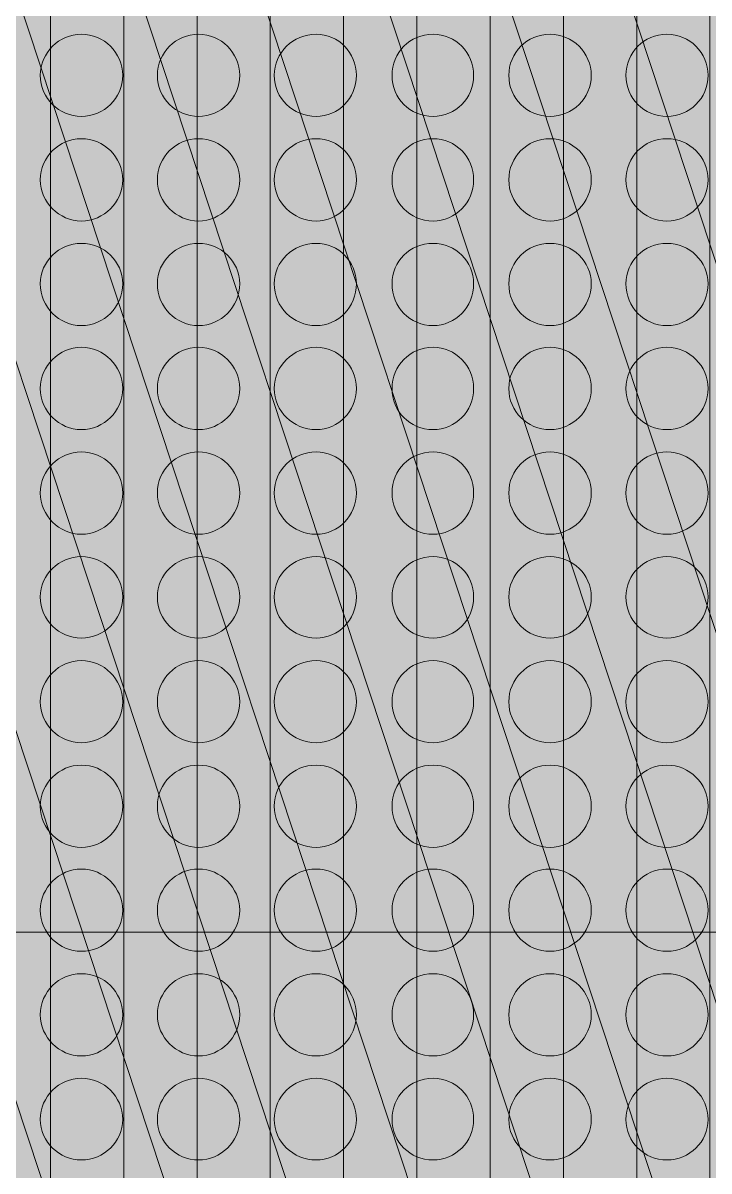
# Model space of a CAD drawing. Header units: inches. Extents: x 243 to 900, y -519 to -86.
# Drawn here: x 530.91 to 545.41, y -285.94 to -261.66 of the extents above; entities that cross this region are included whole.
import ezdxf

# ---------------------------------------------------------------- set-up
doc = ezdxf.new("R2010")
doc.units = ezdxf.units.IN
doc.header["$MEASUREMENT"] = 0
doc.layers.add('Layer 1', color=7, linetype='Continuous')

# ---------------------------------------------------------------- blocks, each defined once
blk = doc.blocks.new('block 3')
at = {"layer": 'Layer 1', "lineweight": 0}
blk.add_open_spline([(898.138, -484.267), (898.138, -494.991), (889.368, -503.763), (878.645, -503.763), (878.645, -503.763), (266.12, -503.763), (266.12, -503.763), (255.397, -503.763), (246.624, -494.991), (246.624, -484.267), (246.624, -484.267), (246.624, -108.507), (246.624, -108.507), (246.624, -97.783), (255.397, -89.011), (266.12, -89.011), (266.12, -89.011), (878.645, -89.011), (878.645, -89.011), (889.368, -89.011), (898.138, -97.783), (898.138, -108.507), (898.138, -108.507), (898.138, -484.267), (898.138, -484.267)], degree=3, knots=[0, 0, 0, 0, 1, 1, 1, 2, 2, 2, 3, 3, 3, 4, 4, 4, 5, 5, 5, 6, 6, 6, 7, 7, 7, 8, 8, 8, 8], dxfattribs=at)
blk = doc.blocks.new('block 2')
at = {"layer": 'Layer 1'}
blk.add_blockref('block 3', (0, 0), dxfattribs=at)
blk = doc.blocks.new('block 61')
at = {"layer": 'Layer 1', "lineweight": 0}
for points in [[(533.014, -262.768), (533.014, -263.255), (532.615, -263.637), (532.141, -263.637), (531.671, -263.637), (531.272, -263.255), (531.272, -262.768), (531.272, -262.294), (531.671, -261.898), (532.141, -261.898), (532.615, -261.898), (533.014, -262.294), (533.014, -262.768)], [(535.486, -262.768), (535.486, -263.255), (535.089, -263.637), (534.616, -263.637), (534.143, -263.637), (533.746, -263.255), (533.746, -262.768), (533.746, -262.294), (534.143, -261.898), (534.616, -261.898), (535.089, -261.898), (535.486, -262.294), (535.486, -262.768)], [(537.955, -262.768), (537.955, -263.255), (537.572, -263.637), (537.104, -263.637), (536.615, -263.637), (536.216, -263.255), (536.216, -262.768), (536.216, -262.294), (536.615, -261.898), (537.104, -261.898), (537.572, -261.898), (537.955, -262.294), (537.955, -262.768)], [(540.43, -262.768), (540.43, -263.255), (540.049, -263.637), (539.573, -263.637), (539.087, -263.637), (538.706, -263.255), (538.706, -262.768), (538.706, -262.294), (539.087, -261.898), (539.573, -261.898), (540.049, -261.898), (540.43, -262.294), (540.43, -262.768)], [(542.918, -262.768), (542.918, -263.255), (542.521, -263.637), (542.048, -263.637), (541.559, -263.637), (541.175, -263.255), (541.175, -262.768), (541.175, -262.294), (541.559, -261.898), (542.048, -261.898), (542.521, -261.898), (542.918, -262.294), (542.918, -262.768)], [(545.387, -262.768), (545.387, -263.255), (544.993, -263.637), (544.517, -263.637), (544.031, -263.637), (543.65, -263.255), (543.65, -262.768), (543.65, -262.294), (544.031, -261.898), (544.517, -261.898), (544.993, -261.898), (545.387, -262.294), (545.387, -262.768)]]:
    blk.add_open_spline(points, degree=3, knots=[0, 0, 0, 0, 1, 1, 1, 2, 2, 2, 3, 3, 3, 4, 4, 4, 4], dxfattribs=at)
blk = doc.blocks.new('block 62')
at = {"layer": 'Layer 1', "lineweight": 0}
for points in [[(533.014, -264.979), (533.014, -265.454), (532.615, -265.849), (532.141, -265.849), (531.671, -265.849), (531.272, -265.454), (531.272, -264.979), (531.272, -264.49), (531.671, -264.11), (532.141, -264.11), (532.615, -264.11), (533.014, -264.49), (533.014, -264.979)], [(535.486, -264.979), (535.486, -265.454), (535.089, -265.849), (534.616, -265.849), (534.143, -265.849), (533.746, -265.454), (533.746, -264.979), (533.746, -264.49), (534.143, -264.11), (534.616, -264.11), (535.089, -264.11), (535.486, -264.49), (535.486, -264.979)], [(537.955, -264.979), (537.955, -265.454), (537.572, -265.849), (537.104, -265.849), (536.615, -265.849), (536.216, -265.454), (536.216, -264.979), (536.216, -264.49), (536.615, -264.11), (537.104, -264.11), (537.572, -264.11), (537.955, -264.49), (537.955, -264.979)], [(540.43, -264.979), (540.43, -265.454), (540.049, -265.849), (539.573, -265.849), (539.087, -265.849), (538.706, -265.454), (538.706, -264.979), (538.706, -264.49), (539.087, -264.11), (539.573, -264.11), (540.049, -264.11), (540.43, -264.49), (540.43, -264.979)], [(542.918, -264.979), (542.918, -265.454), (542.521, -265.849), (542.048, -265.849), (541.559, -265.849), (541.175, -265.454), (541.175, -264.979), (541.175, -264.49), (541.559, -264.11), (542.048, -264.11), (542.521, -264.11), (542.918, -264.49), (542.918, -264.979)], [(545.387, -264.979), (545.387, -265.454), (544.993, -265.849), (544.517, -265.849), (544.031, -265.849), (543.65, -265.454), (543.65, -264.979), (543.65, -264.49), (544.031, -264.11), (544.517, -264.11), (544.993, -264.11), (545.387, -264.49), (545.387, -264.979)]]:
    blk.add_open_spline(points, degree=3, knots=[0, 0, 0, 0, 1, 1, 1, 2, 2, 2, 3, 3, 3, 4, 4, 4, 4], dxfattribs=at)
blk = doc.blocks.new('block 63')
at = {"layer": 'Layer 1', "lineweight": 0}
for points in [[(533.014, -267.175), (533.014, -267.664), (532.615, -268.061), (532.141, -268.061), (531.671, -268.061), (531.272, -267.664), (531.272, -267.175), (531.272, -266.703), (531.671, -266.322), (532.141, -266.322), (532.615, -266.322), (533.014, -266.703), (533.014, -267.175)], [(535.486, -267.175), (535.486, -267.664), (535.089, -268.061), (534.616, -268.061), (534.143, -268.061), (533.746, -267.664), (533.746, -267.175), (533.746, -266.703), (534.143, -266.322), (534.616, -266.322), (535.089, -266.322), (535.486, -266.703), (535.486, -267.175)], [(537.955, -267.175), (537.955, -267.664), (537.572, -268.061), (537.104, -268.061), (536.615, -268.061), (536.216, -267.664), (536.216, -267.175), (536.216, -266.703), (536.615, -266.322), (537.104, -266.322), (537.572, -266.322), (537.955, -266.703), (537.955, -267.175)], [(540.43, -267.175), (540.43, -267.664), (540.049, -268.061), (539.573, -268.061), (539.087, -268.061), (538.706, -267.664), (538.706, -267.175), (538.706, -266.703), (539.087, -266.322), (539.573, -266.322), (540.049, -266.322), (540.43, -266.703), (540.43, -267.175)], [(542.918, -267.175), (542.918, -267.664), (542.521, -268.061), (542.048, -268.061), (541.559, -268.061), (541.175, -267.664), (541.175, -267.175), (541.175, -266.703), (541.559, -266.322), (542.048, -266.322), (542.521, -266.322), (542.918, -266.703), (542.918, -267.175)], [(545.387, -267.175), (545.387, -267.664), (544.993, -268.061), (544.517, -268.061), (544.031, -268.061), (543.65, -267.664), (543.65, -267.175), (543.65, -266.703), (544.031, -266.322), (544.517, -266.322), (544.993, -266.322), (545.387, -266.703), (545.387, -267.175)]]:
    blk.add_open_spline(points, degree=3, knots=[0, 0, 0, 0, 1, 1, 1, 2, 2, 2, 3, 3, 3, 4, 4, 4, 4], dxfattribs=at)
blk = doc.blocks.new('block 64')
at = {"layer": 'Layer 1', "lineweight": 0}
for points in [[(533.014, -269.389), (533.014, -269.877), (532.615, -270.259), (532.141, -270.259), (531.671, -270.259), (531.272, -269.877), (531.272, -269.389), (531.272, -268.915), (531.671, -268.519), (532.141, -268.519), (532.615, -268.519), (533.014, -268.915), (533.014, -269.389)], [(535.486, -269.389), (535.486, -269.877), (535.089, -270.259), (534.616, -270.259), (534.143, -270.259), (533.746, -269.877), (533.746, -269.389), (533.746, -268.915), (534.143, -268.519), (534.616, -268.519), (535.089, -268.519), (535.486, -268.915), (535.486, -269.389)], [(537.955, -269.389), (537.955, -269.877), (537.572, -270.259), (537.104, -270.259), (536.615, -270.259), (536.216, -269.877), (536.216, -269.389), (536.216, -268.915), (536.615, -268.519), (537.104, -268.519), (537.572, -268.519), (537.955, -268.915), (537.955, -269.389)], [(540.43, -269.389), (540.43, -269.877), (540.049, -270.259), (539.573, -270.259), (539.087, -270.259), (538.706, -269.877), (538.706, -269.389), (538.706, -268.915), (539.087, -268.519), (539.573, -268.519), (540.049, -268.519), (540.43, -268.915), (540.43, -269.389)], [(542.918, -269.389), (542.918, -269.877), (542.521, -270.259), (542.048, -270.259), (541.559, -270.259), (541.175, -269.877), (541.175, -269.389), (541.175, -268.915), (541.559, -268.519), (542.048, -268.519), (542.521, -268.519), (542.918, -268.915), (542.918, -269.389)], [(545.387, -269.389), (545.387, -269.877), (544.993, -270.259), (544.517, -270.259), (544.031, -270.259), (543.65, -269.877), (543.65, -269.389), (543.65, -268.915), (544.031, -268.519), (544.517, -268.519), (544.993, -268.519), (545.387, -268.915), (545.387, -269.389)]]:
    blk.add_open_spline(points, degree=3, knots=[0, 0, 0, 0, 1, 1, 1, 2, 2, 2, 3, 3, 3, 4, 4, 4, 4], dxfattribs=at)
blk = doc.blocks.new('block 65')
at = {"layer": 'Layer 1', "lineweight": 0}
for points in [[(533.014, -271.601), (533.014, -272.075), (532.615, -272.472), (532.141, -272.472), (531.671, -272.472), (531.272, -272.075), (531.272, -271.601), (531.272, -271.113), (531.671, -270.732), (532.141, -270.732), (532.615, -270.732), (533.014, -271.113), (533.014, -271.601)], [(535.486, -271.601), (535.486, -272.075), (535.089, -272.472), (534.616, -272.472), (534.143, -272.472), (533.746, -272.075), (533.746, -271.601), (533.746, -271.113), (534.143, -270.732), (534.616, -270.732), (535.089, -270.732), (535.486, -271.113), (535.486, -271.601)], [(537.955, -271.601), (537.955, -272.075), (537.572, -272.472), (537.104, -272.472), (536.615, -272.472), (536.216, -272.075), (536.216, -271.601), (536.216, -271.113), (536.615, -270.732), (537.104, -270.732), (537.572, -270.732), (537.955, -271.113), (537.955, -271.601)], [(540.43, -271.601), (540.43, -272.075), (540.049, -272.472), (539.573, -272.472), (539.087, -272.472), (538.706, -272.075), (538.706, -271.601), (538.706, -271.113), (539.087, -270.732), (539.573, -270.732), (540.049, -270.732), (540.43, -271.113), (540.43, -271.601)], [(542.918, -271.601), (542.918, -272.075), (542.521, -272.472), (542.048, -272.472), (541.559, -272.472), (541.175, -272.075), (541.175, -271.601), (541.175, -271.113), (541.559, -270.732), (542.048, -270.732), (542.521, -270.732), (542.918, -271.113), (542.918, -271.601)], [(545.387, -271.601), (545.387, -272.075), (544.993, -272.472), (544.517, -272.472), (544.031, -272.472), (543.65, -272.075), (543.65, -271.601), (543.65, -271.113), (544.031, -270.732), (544.517, -270.732), (544.993, -270.732), (545.387, -271.113), (545.387, -271.601)]]:
    blk.add_open_spline(points, degree=3, knots=[0, 0, 0, 0, 1, 1, 1, 2, 2, 2, 3, 3, 3, 4, 4, 4, 4], dxfattribs=at)
blk = doc.blocks.new('block 66')
at = {"layer": 'Layer 1', "lineweight": 0}
for points in [[(533.014, -273.798), (533.014, -274.287), (532.615, -274.668), (532.141, -274.668), (531.671, -274.668), (531.272, -274.287), (531.272, -273.798), (531.272, -273.325), (531.671, -272.944), (532.141, -272.944), (532.615, -272.944), (533.014, -273.325), (533.014, -273.798)], [(535.486, -273.798), (535.486, -274.287), (535.089, -274.668), (534.616, -274.668), (534.143, -274.668), (533.746, -274.287), (533.746, -273.798), (533.746, -273.325), (534.143, -272.944), (534.616, -272.944), (535.089, -272.944), (535.486, -273.325), (535.486, -273.798)], [(537.955, -273.798), (537.955, -274.287), (537.572, -274.668), (537.104, -274.668), (536.615, -274.668), (536.216, -274.287), (536.216, -273.798), (536.216, -273.325), (536.615, -272.944), (537.104, -272.944), (537.572, -272.944), (537.955, -273.325), (537.955, -273.798)], [(540.43, -273.798), (540.43, -274.287), (540.049, -274.668), (539.573, -274.668), (539.087, -274.668), (538.706, -274.287), (538.706, -273.798), (538.706, -273.325), (539.087, -272.944), (539.573, -272.944), (540.049, -272.944), (540.43, -273.325), (540.43, -273.798)], [(542.918, -273.798), (542.918, -274.287), (542.521, -274.668), (542.048, -274.668), (541.559, -274.668), (541.175, -274.287), (541.175, -273.798), (541.175, -273.325), (541.559, -272.944), (542.048, -272.944), (542.521, -272.944), (542.918, -273.325), (542.918, -273.798)], [(545.387, -273.798), (545.387, -274.287), (544.993, -274.668), (544.517, -274.668), (544.031, -274.668), (543.65, -274.287), (543.65, -273.798), (543.65, -273.325), (544.031, -272.944), (544.517, -272.944), (544.993, -272.944), (545.387, -273.325), (545.387, -273.798)]]:
    blk.add_open_spline(points, degree=3, knots=[0, 0, 0, 0, 1, 1, 1, 2, 2, 2, 3, 3, 3, 4, 4, 4, 4], dxfattribs=at)
blk = doc.blocks.new('block 67')
at = {"layer": 'Layer 1', "lineweight": 0}
for points in [[(533.014, -276.013), (533.014, -276.498), (532.615, -276.882), (532.141, -276.882), (531.671, -276.882), (531.272, -276.498), (531.272, -276.013), (531.272, -275.539), (531.671, -275.142), (532.141, -275.142), (532.615, -275.142), (533.014, -275.539), (533.014, -276.013)], [(535.486, -276.013), (535.486, -276.498), (535.089, -276.882), (534.616, -276.882), (534.143, -276.882), (533.746, -276.498), (533.746, -276.013), (533.746, -275.539), (534.143, -275.142), (534.616, -275.142), (535.089, -275.142), (535.486, -275.539), (535.486, -276.013)], [(537.955, -276.013), (537.955, -276.498), (537.572, -276.882), (537.104, -276.882), (536.615, -276.882), (536.216, -276.498), (536.216, -276.013), (536.216, -275.539), (536.615, -275.142), (537.104, -275.142), (537.572, -275.142), (537.955, -275.539), (537.955, -276.013)], [(540.43, -276.013), (540.43, -276.498), (540.049, -276.882), (539.573, -276.882), (539.087, -276.882), (538.706, -276.498), (538.706, -276.013), (538.706, -275.539), (539.087, -275.142), (539.573, -275.142), (540.049, -275.142), (540.43, -275.539), (540.43, -276.013)], [(542.918, -276.013), (542.918, -276.498), (542.521, -276.882), (542.048, -276.882), (541.559, -276.882), (541.175, -276.498), (541.175, -276.013), (541.175, -275.539), (541.559, -275.142), (542.048, -275.142), (542.521, -275.142), (542.918, -275.539), (542.918, -276.013)], [(545.387, -276.013), (545.387, -276.498), (544.993, -276.882), (544.517, -276.882), (544.031, -276.882), (543.65, -276.498), (543.65, -276.013), (543.65, -275.539), (544.031, -275.142), (544.517, -275.142), (544.993, -275.142), (545.387, -275.539), (545.387, -276.013)]]:
    blk.add_open_spline(points, degree=3, knots=[0, 0, 0, 0, 1, 1, 1, 2, 2, 2, 3, 3, 3, 4, 4, 4, 4], dxfattribs=at)
blk = doc.blocks.new('block 68')
at = {"layer": 'Layer 1', "lineweight": 0}
for points in [[(533.014, -278.224), (533.014, -278.698), (532.615, -279.095), (532.141, -279.095), (531.671, -279.095), (531.272, -278.698), (531.272, -278.224), (531.272, -277.736), (531.671, -277.355), (532.141, -277.355), (532.615, -277.355), (533.014, -277.736), (533.014, -278.224)], [(535.486, -278.224), (535.486, -278.698), (535.089, -279.095), (534.616, -279.095), (534.143, -279.095), (533.746, -278.698), (533.746, -278.224), (533.746, -277.736), (534.143, -277.355), (534.616, -277.355), (535.089, -277.355), (535.486, -277.736), (535.486, -278.224)], [(537.955, -278.224), (537.955, -278.698), (537.572, -279.095), (537.104, -279.095), (536.615, -279.095), (536.216, -278.698), (536.216, -278.224), (536.216, -277.736), (536.615, -277.355), (537.104, -277.355), (537.572, -277.355), (537.955, -277.736), (537.955, -278.224)], [(540.43, -278.224), (540.43, -278.698), (540.049, -279.095), (539.573, -279.095), (539.087, -279.095), (538.706, -278.698), (538.706, -278.224), (538.706, -277.736), (539.087, -277.355), (539.573, -277.355), (540.049, -277.355), (540.43, -277.736), (540.43, -278.224)], [(542.918, -278.224), (542.918, -278.698), (542.521, -279.095), (542.048, -279.095), (541.559, -279.095), (541.175, -278.698), (541.175, -278.224), (541.175, -277.736), (541.559, -277.355), (542.048, -277.355), (542.521, -277.355), (542.918, -277.736), (542.918, -278.224)], [(545.387, -278.224), (545.387, -278.698), (544.993, -279.095), (544.517, -279.095), (544.031, -279.095), (543.65, -278.698), (543.65, -278.224), (543.65, -277.736), (544.031, -277.355), (544.517, -277.355), (544.993, -277.355), (545.387, -277.736), (545.387, -278.224)]]:
    blk.add_open_spline(points, degree=3, knots=[0, 0, 0, 0, 1, 1, 1, 2, 2, 2, 3, 3, 3, 4, 4, 4, 4], dxfattribs=at)
blk = doc.blocks.new('block 69')
at = {"layer": 'Layer 1', "lineweight": 0}
for points in [[(533.014, -280.421), (533.014, -280.91), (532.615, -281.29), (532.141, -281.29), (531.671, -281.29), (531.272, -280.91), (531.272, -280.421), (531.272, -279.948), (531.671, -279.552), (532.141, -279.552), (532.615, -279.552), (533.014, -279.948), (533.014, -280.421)], [(535.486, -280.421), (535.486, -280.91), (535.089, -281.29), (534.616, -281.29), (534.143, -281.29), (533.746, -280.91), (533.746, -280.421), (533.746, -279.948), (534.143, -279.552), (534.616, -279.552), (535.089, -279.552), (535.486, -279.948), (535.486, -280.421)], [(537.955, -280.421), (537.955, -280.91), (537.572, -281.29), (537.104, -281.29), (536.615, -281.29), (536.216, -280.91), (536.216, -280.421), (536.216, -279.948), (536.615, -279.552), (537.104, -279.552), (537.572, -279.552), (537.955, -279.948), (537.955, -280.421)], [(540.43, -280.421), (540.43, -280.91), (540.049, -281.29), (539.573, -281.29), (539.087, -281.29), (538.706, -280.91), (538.706, -280.421), (538.706, -279.948), (539.087, -279.552), (539.573, -279.552), (540.049, -279.552), (540.43, -279.948), (540.43, -280.421)], [(542.918, -280.421), (542.918, -280.91), (542.521, -281.29), (542.048, -281.29), (541.559, -281.29), (541.175, -280.91), (541.175, -280.421), (541.175, -279.948), (541.559, -279.552), (542.048, -279.552), (542.521, -279.552), (542.918, -279.948), (542.918, -280.421)], [(545.387, -280.421), (545.387, -280.91), (544.993, -281.29), (544.517, -281.29), (544.031, -281.29), (543.65, -280.91), (543.65, -280.421), (543.65, -279.948), (544.031, -279.552), (544.517, -279.552), (544.993, -279.552), (545.387, -279.948), (545.387, -280.421)]]:
    blk.add_open_spline(points, degree=3, knots=[0, 0, 0, 0, 1, 1, 1, 2, 2, 2, 3, 3, 3, 4, 4, 4, 4], dxfattribs=at)
blk = doc.blocks.new('block 70')
at = {"layer": 'Layer 1', "lineweight": 0}
for points in [[(533.014, -282.635), (533.014, -283.107), (532.615, -283.505), (532.141, -283.505), (531.671, -283.505), (531.272, -283.107), (531.272, -282.635), (531.272, -282.146), (531.671, -281.765), (532.141, -281.765), (532.615, -281.765), (533.014, -282.146), (533.014, -282.635)], [(535.486, -282.635), (535.486, -283.107), (535.089, -283.505), (534.616, -283.505), (534.143, -283.505), (533.746, -283.107), (533.746, -282.635), (533.746, -282.146), (534.143, -281.765), (534.616, -281.765), (535.089, -281.765), (535.486, -282.146), (535.486, -282.635)], [(537.955, -282.635), (537.955, -283.107), (537.572, -283.505), (537.104, -283.505), (536.615, -283.505), (536.216, -283.107), (536.216, -282.635), (536.216, -282.146), (536.615, -281.765), (537.104, -281.765), (537.572, -281.765), (537.955, -282.146), (537.955, -282.635)], [(540.43, -282.635), (540.43, -283.107), (540.049, -283.505), (539.573, -283.505), (539.087, -283.505), (538.706, -283.107), (538.706, -282.635), (538.706, -282.146), (539.087, -281.765), (539.573, -281.765), (540.049, -281.765), (540.43, -282.146), (540.43, -282.635)], [(542.918, -282.635), (542.918, -283.107), (542.521, -283.505), (542.048, -283.505), (541.559, -283.505), (541.175, -283.107), (541.175, -282.635), (541.175, -282.146), (541.559, -281.765), (542.048, -281.765), (542.521, -281.765), (542.918, -282.146), (542.918, -282.635)], [(545.387, -282.635), (545.387, -283.107), (544.993, -283.505), (544.517, -283.505), (544.031, -283.505), (543.65, -283.107), (543.65, -282.635), (543.65, -282.146), (544.031, -281.765), (544.517, -281.765), (544.993, -281.765), (545.387, -282.146), (545.387, -282.635)]]:
    blk.add_open_spline(points, degree=3, knots=[0, 0, 0, 0, 1, 1, 1, 2, 2, 2, 3, 3, 3, 4, 4, 4, 4], dxfattribs=at)
blk = doc.blocks.new('block 71')
at = {"layer": 'Layer 1', "lineweight": 0}
for points in [[(533.014, -284.846), (533.014, -285.32), (532.615, -285.702), (532.141, -285.702), (531.671, -285.702), (531.272, -285.32), (531.272, -284.846), (531.272, -284.359), (531.671, -283.977), (532.141, -283.977), (532.615, -283.977), (533.014, -284.359), (533.014, -284.846)], [(535.486, -284.846), (535.486, -285.32), (535.089, -285.702), (534.616, -285.702), (534.143, -285.702), (533.746, -285.32), (533.746, -284.846), (533.746, -284.359), (534.143, -283.977), (534.616, -283.977), (535.089, -283.977), (535.486, -284.359), (535.486, -284.846)], [(537.955, -284.846), (537.955, -285.32), (537.572, -285.702), (537.104, -285.702), (536.615, -285.702), (536.216, -285.32), (536.216, -284.846), (536.216, -284.359), (536.615, -283.977), (537.104, -283.977), (537.572, -283.977), (537.955, -284.359), (537.955, -284.846)], [(540.43, -284.846), (540.43, -285.32), (540.049, -285.702), (539.573, -285.702), (539.087, -285.702), (538.706, -285.32), (538.706, -284.846), (538.706, -284.359), (539.087, -283.977), (539.573, -283.977), (540.049, -283.977), (540.43, -284.359), (540.43, -284.846)], [(542.918, -284.846), (542.918, -285.32), (542.521, -285.702), (542.048, -285.702), (541.559, -285.702), (541.175, -285.32), (541.175, -284.846), (541.175, -284.359), (541.559, -283.977), (542.048, -283.977), (542.521, -283.977), (542.918, -284.359), (542.918, -284.846)], [(545.387, -284.846), (545.387, -285.32), (544.993, -285.702), (544.517, -285.702), (544.031, -285.702), (543.65, -285.32), (543.65, -284.846), (543.65, -284.359), (544.031, -283.977), (544.517, -283.977), (544.993, -283.977), (545.387, -284.359), (545.387, -284.846)]]:
    blk.add_open_spline(points, degree=3, knots=[0, 0, 0, 0, 1, 1, 1, 2, 2, 2, 3, 3, 3, 4, 4, 4, 4], dxfattribs=at)
blk = doc.blocks.new('block 5')
at = {"layer": 'Layer 1'}
for name in ['block 61', 'block 62', 'block 63', 'block 64', 'block 65', 'block 66', 'block 67', 'block 68', 'block 69', 'block 70', 'block 71']:
    blk.add_blockref(name, (0, 0), dxfattribs=at)
blk = doc.blocks.new('block 4')
at = {"layer": 'Layer 1'}
blk.add_blockref('block 5', (0, 0), dxfattribs=at)
blk = doc.blocks.new('block 286')
at = {"layer": 'Layer 1', "true_color": 0x1483c6}
h = blk.add_hatch(color=142, dxfattribs=at)
h.dxf.hatch_style = 2
h.paths.add_polyline_path([(537.456, -312.554), (489.433, -167.129), (492.013, -167.129), (540.036, -312.554)])
at = {"layer": 'Layer 1', "true_color": 0x1782c5}
h = blk.add_hatch(color=142, dxfattribs=at)
h.dxf.hatch_style = 2
h.paths.add_polyline_path([(540.036, -312.554), (492.013, -167.129), (494.594, -167.129), (542.617, -312.554)])
at = {"layer": 'Layer 1', "true_color": 0x1483c6}
h = blk.add_hatch(color=142, dxfattribs=at)
h.dxf.hatch_style = 2
h.paths.add_polyline_path([(542.617, -312.554), (494.594, -167.129), (497.174, -167.129), (545.2, -312.554)])
at = {"layer": 'Layer 1', "true_color": 0x1281c4}
h = blk.add_hatch(color=142, dxfattribs=at)
h.dxf.hatch_style = 2
h.paths.add_polyline_path([(545.2, -312.554), (497.174, -167.129), (499.757, -167.129), (547.78, -312.554)])
at = {"layer": 'Layer 1', "true_color": 0x1380c3}
h = blk.add_hatch(color=142, dxfattribs=at)
h.dxf.hatch_style = 2
h.paths.add_polyline_path([(547.78, -312.554), (499.757, -167.129), (502.337, -167.129), (550.36, -312.554)])
at = {"layer": 'Layer 1', "true_color": 0x1580c2}
h = blk.add_hatch(color=142, dxfattribs=at)
h.dxf.hatch_style = 2
h.paths.add_polyline_path([(550.36, -312.554), (502.337, -167.129), (504.92, -167.129), (552.943, -312.554)])
at = {"layer": 'Layer 1', "true_color": 0x187fc2}
h = blk.add_hatch(color=152, dxfattribs=at)
h.dxf.hatch_style = 2
h.paths.add_polyline_path([(552.943, -312.554), (504.92, -167.129), (507.501, -167.129), (555.524, -312.554)])
at = {"layer": 'Layer 1', "true_color": 0x177dc1}
h = blk.add_hatch(color=152, dxfattribs=at)
h.dxf.hatch_style = 2
h.paths.add_polyline_path([(555.524, -312.554), (507.501, -167.129), (510.081, -167.129), (558.104, -312.554)])
at = {"layer": 'Layer 1', "true_color": 0x127cc0}
h = blk.add_hatch(color=152, dxfattribs=at)
h.dxf.hatch_style = 2
h.paths.add_polyline_path([(558.104, -312.554), (510.081, -167.129), (512.662, -167.129), (560.687, -312.554)])
at = {"layer": 'Layer 1', "true_color": 0x167bbf}
h = blk.add_hatch(color=152, dxfattribs=at)
h.dxf.hatch_style = 2
h.paths.add_polyline_path([(560.687, -312.554), (512.662, -167.129), (515.245, -167.129), (563.268, -312.554)])
at = {"layer": 'Layer 1', "lineweight": 0}
for points in [[(537.456, -312.554), (489.433, -167.129), (492.013, -167.129), (540.036, -312.554), (537.456, -312.554)], [(540.036, -312.554), (492.013, -167.129), (494.594, -167.129), (542.617, -312.554), (540.036, -312.554)], [(542.617, -312.554), (494.594, -167.129), (497.174, -167.129), (545.2, -312.554), (542.617, -312.554)], [(545.2, -312.554), (497.174, -167.129), (499.757, -167.129), (547.78, -312.554), (545.2, -312.554)], [(547.78, -312.554), (499.757, -167.129), (502.337, -167.129), (550.36, -312.554), (547.78, -312.554)], [(550.36, -312.554), (502.337, -167.129), (504.92, -167.129), (552.943, -312.554), (550.36, -312.554)], [(552.943, -312.554), (504.92, -167.129), (507.501, -167.129), (555.524, -312.554), (552.943, -312.554)], [(555.524, -312.554), (507.501, -167.129), (510.081, -167.129), (558.104, -312.554), (555.524, -312.554)], [(558.104, -312.554), (510.081, -167.129), (512.662, -167.129), (560.687, -312.554), (558.104, -312.554)], [(560.687, -312.554), (512.662, -167.129), (515.245, -167.129), (563.268, -312.554), (560.687, -312.554)]]:
    blk.add_lwpolyline(points, dxfattribs=at)
blk.add_open_spline([(481.091, -199.266), (481.091, -199.266), (582.602, -199.266), (582.602, -199.266), (582.602, -199.266), (582.602, -167.129), (582.602, -167.129), (582.602, -167.129), (476.726, -167.129), (476.726, -167.129), (455.041, -167.129), (437.462, -184.708), (437.462, -206.393), (437.462, -206.393), (437.462, -215.646), (437.462, -215.646), (437.462, -224.775), (440.587, -233.174), (445.814, -239.84), (440.587, -246.511), (437.462, -254.905), (437.462, -264.037), (437.462, -264.037), (437.462, -273.289), (437.462, -273.289), (437.462, -294.974), (455.041, -312.553), (476.726, -312.553), (476.726, -312.553), (552.507, -312.553), (552.507, -312.553), (552.507, -312.553), (557.61, -312.553), (557.61, -312.553), (557.61, -312.553), (582.602, -312.553), (582.602, -312.553), (582.602, -312.553), (582.602, -205.692), (582.602, -205.692), (582.602, -205.692), (552.507, -205.692), (552.507, -205.692), (552.507, -205.692), (552.507, -280.885), (552.507, -280.885), (552.507, -280.885), (481.091, -280.885), (481.091, -280.885), (474.328, -280.885), (468.85, -275.403), (468.85, -268.641), (468.85, -261.879), (474.328, -256.399), (481.091, -256.399), (481.091, -256.399), (544.345, -256.399), (544.345, -256.399), (544.345, -256.399), (544.345, -223.751), (544.345, -223.751), (544.345, -223.751), (481.091, -223.751), (481.091, -223.751), (474.328, -223.751), (468.85, -218.27), (468.85, -211.507), (468.85, -204.748), (474.328, -199.266), (481.091, -199.266)], degree=3, knots=[0, 0, 0, 0, 1, 1, 1, 2, 2, 2, 3, 3, 3, 4, 4, 4, 5, 5, 5, 6, 6, 6, 7, 7, 7, 8, 8, 8, 9, 9, 9, 10, 10, 10, 11, 11, 11, 12, 12, 12, 13, 13, 13, 14, 14, 14, 15, 15, 15, 16, 16, 16, 17, 17, 17, 18, 18, 18, 19, 19, 19, 20, 20, 20, 21, 21, 21, 22, 22, 22, 23, 23, 23, 23], dxfattribs=at)
blk = doc.blocks.new('block 285')
at = {"layer": 'Layer 1'}
blk.add_blockref('block 286', (0, 0), dxfattribs=at)
blk = doc.blocks.new('block 284')
at = {"layer": 'Layer 1'}
blk.add_blockref('block 285', (0, 0), dxfattribs=at)
blk = doc.blocks.new('block 288')
at = {"layer": 'Layer 1', "true_color": 0x177dc1}
h = blk.add_hatch(color=152, dxfattribs=at)
h.dxf.hatch_style = 2
h.paths.add_polyline_path([(531.486, -312.553), (529.937, -312.553), (529.937, -207.908), (531.486, -207.908)])
at = {"layer": 'Layer 1', "true_color": 0x127cc0}
h = blk.add_hatch(color=152, dxfattribs=at)
h.dxf.hatch_style = 2
h.paths.add_polyline_path([(533.035, -312.553), (531.486, -312.553), (531.486, -207.908), (533.035, -207.908)])
at = {"layer": 'Layer 1', "true_color": 0x167bbf}
h = blk.add_hatch(color=152, dxfattribs=at)
h.dxf.hatch_style = 2
h.paths.add_polyline_path([(534.584, -312.553), (533.035, -312.553), (533.035, -207.908), (534.584, -207.908)])
at = {"layer": 'Layer 1', "true_color": 0x157abf}
h = blk.add_hatch(color=152, dxfattribs=at)
h.dxf.hatch_style = 2
h.paths.add_polyline_path([(536.134, -312.553), (534.584, -312.553), (534.584, -207.908), (536.134, -207.908)])
at = {"layer": 'Layer 1', "true_color": 0x1479be}
h = blk.add_hatch(color=152, dxfattribs=at)
h.dxf.hatch_style = 2
h.paths.add_polyline_path([(537.68, -312.553), (536.131, -312.553), (536.131, -207.908), (537.68, -207.908)])
at = {"layer": 'Layer 1', "true_color": 0x1279be}
h = blk.add_hatch(color=152, dxfattribs=at)
h.dxf.hatch_style = 2
h.paths.add_polyline_path([(539.23, -312.553), (537.68, -312.553), (537.68, -207.908), (539.23, -207.908)])
at = {"layer": 'Layer 1', "true_color": 0x1479be}
h = blk.add_hatch(color=152, dxfattribs=at)
h.dxf.hatch_style = 2
h.paths.add_polyline_path([(540.779, -312.553), (539.23, -312.553), (539.23, -207.908), (540.779, -207.908)])
at = {"layer": 'Layer 1', "true_color": 0x0b77bd}
h = blk.add_hatch(color=152, dxfattribs=at)
h.dxf.hatch_style = 2
h.paths.add_polyline_path([(542.328, -312.553), (540.779, -312.553), (540.779, -207.908), (542.328, -207.908)])
at = {"layer": 'Layer 1', "true_color": 0x0e75bb}
h = blk.add_hatch(color=152, dxfattribs=at)
h.dxf.hatch_style = 2
h.paths.add_polyline_path([(543.878, -312.553), (542.328, -312.553), (542.328, -207.908), (543.878, -207.908)])
h = blk.add_hatch(color=152, dxfattribs=at)
h.dxf.hatch_style = 2
h.paths.add_polyline_path([(545.427, -312.553), (543.878, -312.553), (543.878, -207.908), (545.427, -207.908)])
at = {"layer": 'Layer 1', "lineweight": 0}
for points in [[(531.486, -312.553), (529.937, -312.553), (529.937, -207.908), (531.486, -207.908), (531.486, -312.553)], [(533.035, -312.553), (531.486, -312.553), (531.486, -207.908), (533.035, -207.908), (533.035, -312.553)], [(534.584, -312.553), (533.035, -312.553), (533.035, -207.908), (534.584, -207.908), (534.584, -312.553)], [(536.134, -312.553), (534.584, -312.553), (534.584, -207.908), (536.134, -207.908), (536.134, -312.553)], [(537.68, -312.553), (536.131, -312.553), (536.131, -207.908), (537.68, -207.908), (537.68, -312.553)], [(539.23, -312.553), (537.68, -312.553), (537.68, -207.908), (539.23, -207.908), (539.23, -312.553)], [(540.779, -312.553), (539.23, -312.553), (539.23, -207.908), (540.779, -207.908), (540.779, -312.553)], [(542.328, -312.553), (540.779, -312.553), (540.779, -207.908), (542.328, -207.908), (542.328, -312.553)], [(543.878, -312.553), (542.328, -312.553), (542.328, -207.908), (543.878, -207.908), (543.878, -312.553)], [(545.427, -312.553), (543.878, -312.553), (543.878, -207.908), (545.427, -207.908), (545.427, -312.553)]]:
    blk.add_lwpolyline(points, dxfattribs=at)
blk.add_open_spline([(552.507, -235.312), (552.507, -235.312), (552.507, -280.885), (552.507, -280.885), (552.507, -280.885), (481.091, -280.885), (481.091, -280.885), (474.328, -280.885), (468.848, -275.403), (468.848, -268.644), (468.848, -265.207), (470.267, -262.107), (472.549, -259.882), (472.499, -259.882), (472.449, -259.882), (472.398, -259.882), (460.667, -259.882), (449.272, -258.458), (438.367, -255.792), (437.796, -258.456), (437.462, -261.207), (437.462, -264.037), (437.462, -264.037), (437.462, -273.289), (437.462, -273.289), (437.462, -294.976), (455.041, -312.553), (476.726, -312.553), (476.726, -312.553), (552.507, -312.553), (552.507, -312.553), (552.507, -312.553), (557.61, -312.553), (557.61, -312.553), (557.61, -312.553), (582.602, -312.553), (582.602, -312.553), (582.602, -312.553), (582.602, -207.908), (582.602, -207.908), (573.938, -218.409), (563.796, -227.647), (552.507, -235.312)], degree=3, knots=[0, 0, 0, 0, 1, 1, 1, 2, 2, 2, 3, 3, 3, 4, 4, 4, 5, 5, 5, 6, 6, 6, 7, 7, 7, 8, 8, 8, 9, 9, 9, 10, 10, 10, 11, 11, 11, 12, 12, 12, 13, 13, 13, 14, 14, 14, 14], dxfattribs=at)
blk = doc.blocks.new('block 283')
at = {"layer": 'Layer 1'}
for name in ['block 284', 'block 288']:
    blk.add_blockref(name, (0, 0), dxfattribs=at)

msp = doc.modelspace()

# ---------------------------------------------------------------- linework, layer by layer
at = {"layer": 'Layer 1', "lineweight": 0}
msp.add_open_spline([(771.889, -89.011), (771.889, -89.011), (266.12, -89.011), (266.12, -89.011), (255.397, -89.011), (246.624, -97.783), (246.624, -108.507), (246.624, -108.507), (246.624, -499.044), (246.624, -499.044), (246.624, -509.767), (255.397, -518.54), (266.12, -518.54), (266.12, -518.54), (371.556, -518.54), (371.556, -518.54), (400.967, -304.591), (562.913, -132.915), (771.889, -89.011)], degree=3, knots=[0, 0, 0, 0, 1, 1, 1, 2, 2, 2, 3, 3, 3, 4, 4, 4, 5, 5, 5, 6, 6, 6, 6], dxfattribs=at)

# ---------------------------------------------------------------- block references
at = {"layer": 'Layer 1'}
for name in ['block 2', 'block 4', 'block 283']:
    msp.add_blockref(name, (0, 0), dxfattribs=at)

doc.saveas('drawing.dxf')
